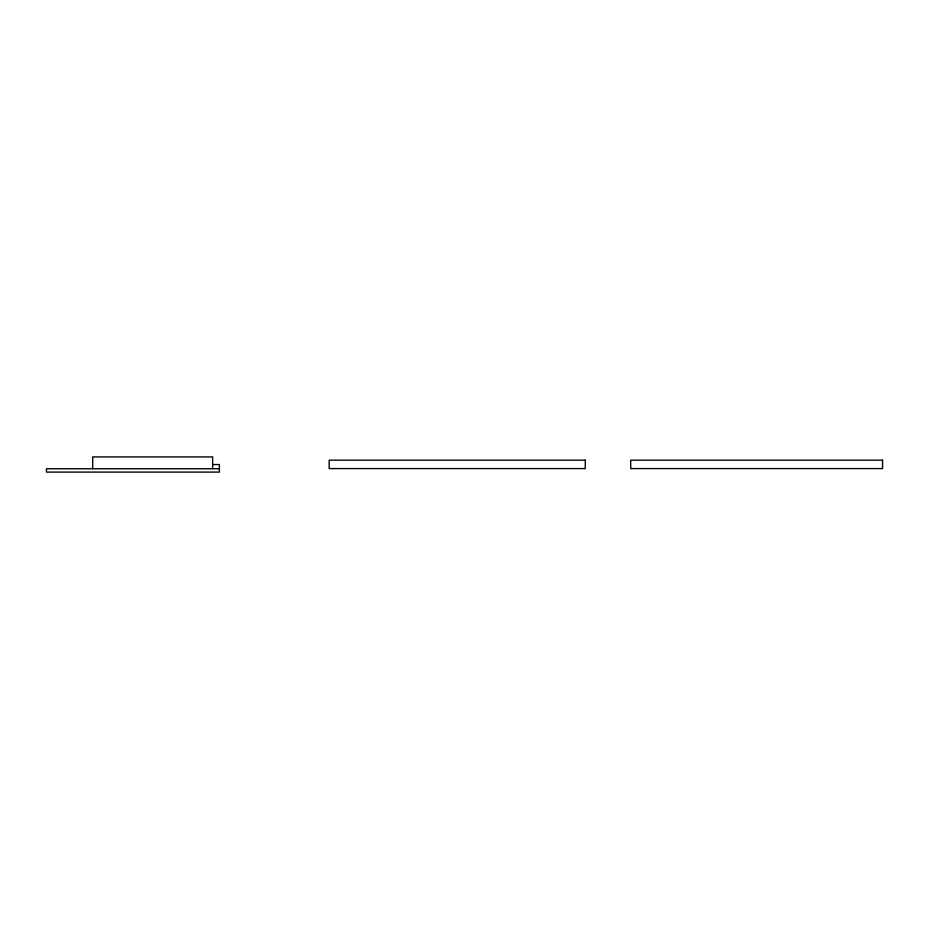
<?xml version="1.0" encoding="UTF-8"?>
<svg xmlns="http://www.w3.org/2000/svg" width="929" height="929" viewBox="0 0 929 929"><rect width="100%" height="100%" fill="white"/><g stroke="black" fill="none" stroke-linecap="round" stroke-linejoin="round"><path stroke-width="1.39" d="M212.648 464.546L219.383 464.546L219.383 472.095L46.45 472.095L46.45 468.739L219.383 468.739M212.648 468.739L212.648 456.905L92.691 456.905L92.691 468.739M585.27 460.18L329.18 460.18L329.18 468.576L585.27 468.576L585.27 460.18M882.55 460.18L630.71 460.18L630.71 468.576L882.55 468.576L882.55 460.18"/></g></svg>
